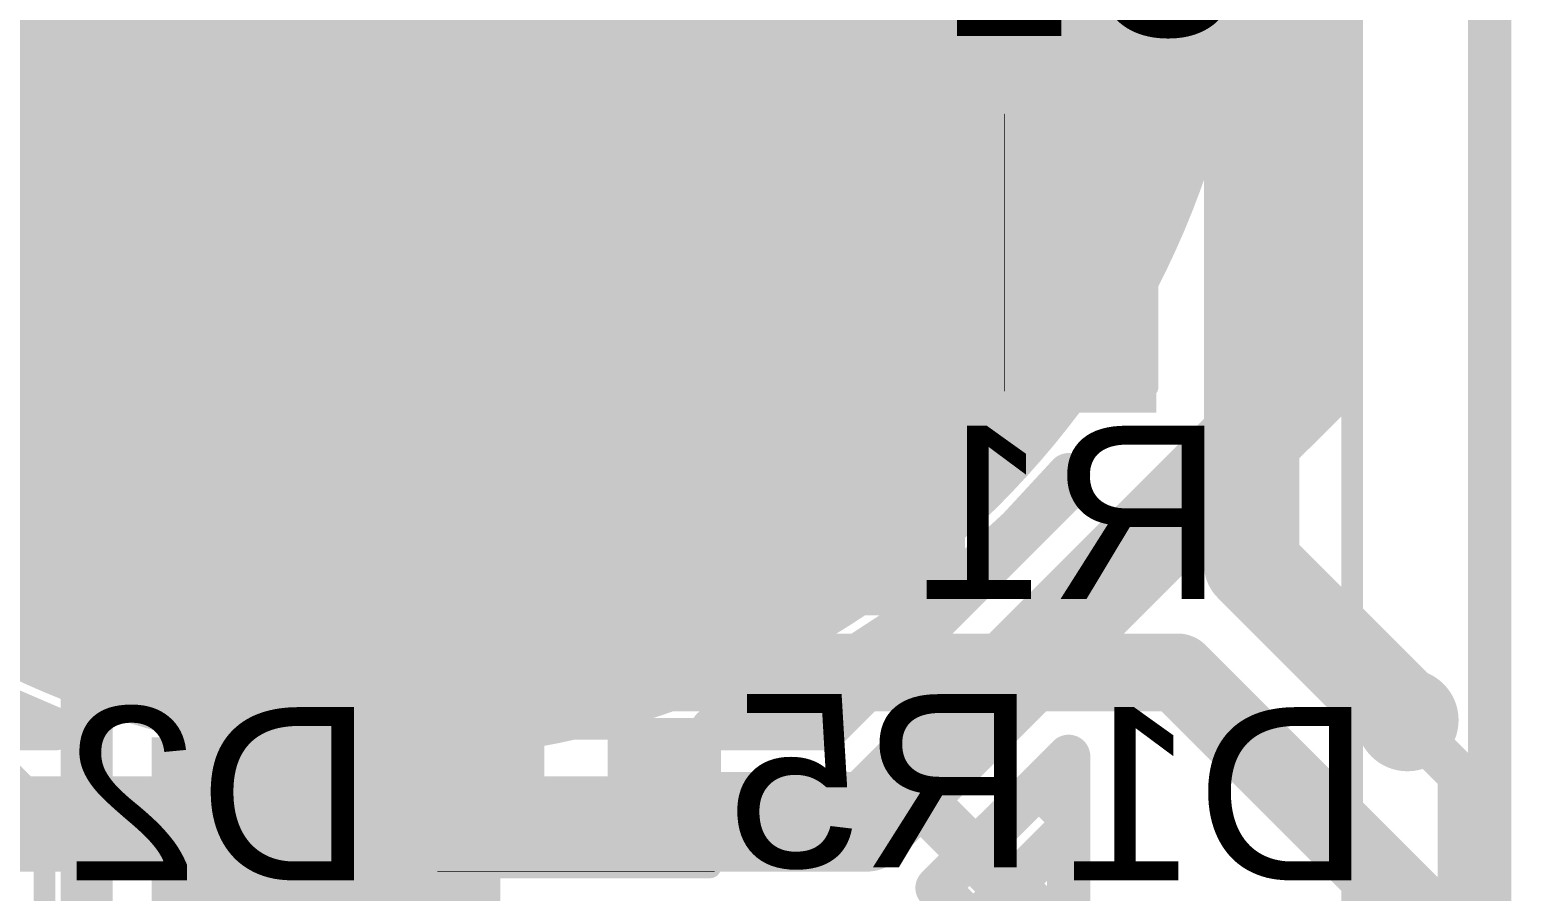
# Model space of a CAD drawing. Header units: millimetres. Extents: x -1.12 to 0.87, y -0.24 to 1.5.
# Drawn here: x -0.2672 to 0.075, y 0.6965 to 0.8955 of the extents above; entities that cross this region are included whole.
import ezdxf

# ---------------------------------------------------------------- set-up
doc = ezdxf.new("R2010")
doc.units = ezdxf.units.MM
doc.header["$MEASUREMENT"] = 0
for name, color, linetype in [('BottomLayer', 5, 'Continuous'), ('BottomOverlay', 54, 'Continuous'), ('BottomPaste', 16, 'Continuous'), ('BottomSolder', 6, 'Continuous'), ('Mechanical2', 216, 'Continuous'), ('TopLayer', 1, 'Continuous'), ('TopOverlay', 2, 'Continuous'), ('TopPaste', 8, 'Continuous'), ('TopSolder', 216, 'Continuous'), ('ViaHoleLayer', 16, 'Continuous')]:
    doc.layers.add(name, color=color, linetype=linetype)
doc.styles.add('Arial', font='', dxfattribs={"height": 0.2})
doc.styles.get('Arial').set_extended_font_data('Arial')

# ---------------------------------------------------------------- blocks, each defined once
blk = doc.blocks.new('TC33X_2_104E__B_22')
at = {"layer": 'BottomLayer'}
for points in [[(-0.02362, 0.02362), (0.02362, 0.02362), (0.02362, -0.02362), (-0.02362, -0.02362)], [(0.05512, 0.02362), (0.10236, 0.02362), (0.10236, -0.02362), (0.05512, -0.02362)], [(0.00787, -0.07087), (0.07087, -0.07087), (0.07087, -0.12992), (0.00787, -0.12992)]]:
    blk.add_hatch(color=5, dxfattribs=at).paths.add_polyline_path(points)
at = {"layer": 'BottomPaste'}
for points in [[(-0.02362, 0.02362), (0.02362, 0.02362), (0.02362, -0.02362), (-0.02362, -0.02362)], [(0.05512, 0.02362), (0.10236, 0.02362), (0.10236, -0.02362), (0.05512, -0.02362)], [(0.00787, -0.07087), (0.07087, -0.07087), (0.07087, -0.12992), (0.00787, -0.12992)]]:
    blk.add_hatch(color=16, dxfattribs=at).paths.add_polyline_path(points)
at = {"layer": 'BottomSolder'}
for points in [[(-0.02762, 0.02762), (0.02762, 0.02762), (0.02762, -0.02762), (-0.02762, -0.02762)], [(0.05112, 0.02762), (0.10636, 0.02762), (0.10636, -0.02762), (0.05112, -0.02762)], [(0.00387, -0.06687), (0.07487, -0.06687), (0.07487, -0.13392), (0.00387, -0.13392)]]:
    blk.add_hatch(color=6, dxfattribs=at).paths.add_polyline_path(points)
at = {"layer": 'BottomOverlay', "const_width": 0.005}
for points in [[(-0.03252, 0.02776), (-0.03252, -0.11231)], [(0.11126, 0.02776), (-0.03252, 0.02776)], [(0.11126, 0.02776), (0.11126, -0.11231)], [(-0.038, 0.005), (-0.043, 0.01)], [(-0.043, 0.01), (-0.043, 0)], [(-0.038, 0.005), (-0.043, 0)], [(-0.02063, -0.1242), (-0.03252, -0.11231)], [(0.11126, -0.11231), (0.09937, -0.1242)], [(-0.00063, -0.1242), (-0.02063, -0.1242)], [(0.09937, -0.1242), (0.07937, -0.1242)]]:
    blk.add_lwpolyline(points, dxfattribs=at)
at = {"layer": 'BottomOverlay', "const_width": 0.0025}
for points in [[(-0.03377, 0.02776, 1), (-0.03127, 0.02776, 1)], [(-0.03377, 0.02776, 1), (-0.03127, 0.02776, 1)], [(0.11001, 0.02776, 1), (0.11251, 0.02776, 1)], [(0.11001, 0.02776, 1), (0.11251, 0.02776, 1)], [(-0.04425, 0.01, 1), (-0.04175, 0.01, 1)], [(-0.04425, 0.01, 1), (-0.04175, 0.01, 1)], [(-0.03925, 0.005, 1), (-0.03675, 0.005, 1)], [(-0.03925, 0.005, 1), (-0.03675, 0.005, 1)], [(-0.04425, 0, 1), (-0.04175, 0, 1)], [(-0.04425, 0, 1), (-0.04175, 0, 1)], [(-0.03377, -0.11231, 1), (-0.03127, -0.11231, 1)], [(-0.03377, -0.11231, 1), (-0.03127, -0.11231, 1)], [(0.11001, -0.11231, 1), (0.11251, -0.11231, 1)], [(0.11001, -0.11231, 1), (0.11251, -0.11231, 1)], [(-0.02188, -0.1242, 1), (-0.01938, -0.1242, 1)], [(-0.02188, -0.1242, 1), (-0.01938, -0.1242, 1)], [(-0.00188, -0.1242, 1), (0.00062, -0.1242, 1)], [(0.07812, -0.1242, 1), (0.08062, -0.1242, 1)], [(0.09812, -0.1242, 1), (0.10062, -0.1242, 1)], [(0.09812, -0.1242, 1), (0.10062, -0.1242, 1)]]:
    blk.add_lwpolyline(points, format="xyb", close=True, dxfattribs=at)
blk = doc.blocks.new('RES_0402_B_26')
at = {"layer": 'BottomLayer'}
for points in [[(-0.0095, 0.0125), (-0.0095, -0.0125), (-0.0275, -0.0125), (-0.0275, 0.0125)], [(0.0275, 0.0125), (0.0275, -0.0125), (0.0095, -0.0125), (0.0095, 0.0125)]]:
    blk.add_hatch(color=5, dxfattribs=at).paths.add_polyline_path(points)
at = {"layer": 'BottomPaste'}
for points in [[(-0.0095, 0.0125), (-0.0095, -0.0125), (-0.0275, -0.0125), (-0.0275, 0.0125)], [(0.0275, 0.0125), (0.0275, -0.0125), (0.0095, -0.0125), (0.0095, 0.0125)]]:
    blk.add_hatch(color=16, dxfattribs=at).paths.add_polyline_path(points)
at = {"layer": 'BottomSolder'}
for points in [[(-0.00733, 0.01467), (-0.00733, -0.01467), (-0.02967, -0.01467), (-0.02967, 0.01467)], [(0.02967, 0.01467), (0.02967, -0.01467), (0.00733, -0.01467), (0.00733, 0.01467)]]:
    blk.add_hatch(color=6, dxfattribs=at).paths.add_polyline_path(points)
at = {"layer": 'BottomOverlay'}
for points, const_width in [([(-0.031, 0.016), (-0.031, -0.016)], 0.005), ([(0.031, 0.016), (-0.031, 0.016)], 0.005), ([(0.031, 0.016), (0.031, -0.016)], 0.005), ([(0.032, 0.017), (-0.032, 0.017)], 0.000127), ([(0.031, -0.016), (-0.031, -0.016)], 0.005)]:
    blk.add_lwpolyline(points, dxfattribs=dict(at, const_width=const_width))
for points, const_width in [([(-0.03225, 0.016, 1), (-0.02975, 0.016, 1)], 0.0025), ([(-0.03225, 0.016, 1), (-0.02975, 0.016, 1)], 0.0025), ([(0.02975, 0.016, 1), (0.03225, 0.016, 1)], 0.0025), ([(0.02975, 0.016, 1), (0.03225, 0.016, 1)], 0.0025), ([(-0.03203, 0.017, 1), (-0.03197, 0.017, 1)], 0.0000635), ([(0.03197, 0.017, 1), (0.03203, 0.017, 1)], 0.0000635), ([(-0.03225, -0.016, 1), (-0.02975, -0.016, 1)], 0.0025), ([(-0.03225, -0.016, 1), (-0.02975, -0.016, 1)], 0.0025), ([(0.02975, -0.016, 1), (0.03225, -0.016, 1)], 0.0025), ([(0.02975, -0.016, 1), (0.03225, -0.016, 1)], 0.0025)]:
    blk.add_lwpolyline(points, format="xyb", close=True, dxfattribs=dict(at, const_width=const_width))
blk = doc.blocks.new('SOIC_8_B_29')
at = {"layer": 'BottomLayer'}
for points in [[(-0.13681, 0.06319), (-0.13681, 0.08681), (-0.07579, 0.08681), (-0.07579, 0.06319)], [(0.07579, 0.06319), (0.07579, 0.08681), (0.13681, 0.08681), (0.13681, 0.06319)], [(-0.13681, 0.01319), (-0.13681, 0.03681), (-0.07579, 0.03681), (-0.07579, 0.01319)], [(0.07579, 0.01319), (0.07579, 0.03681), (0.13681, 0.03681), (0.13681, 0.01319)], [(-0.13681, -0.03681), (-0.13681, -0.01319), (-0.07579, -0.01319), (-0.07579, -0.03681)], [(0.07579, -0.03681), (0.07579, -0.01319), (0.13681, -0.01319), (0.13681, -0.03681)], [(-0.13681, -0.08681), (-0.13681, -0.06319), (-0.07579, -0.06319), (-0.07579, -0.08681)], [(0.07579, -0.08681), (0.07579, -0.06319), (0.13681, -0.06319), (0.13681, -0.08681)]]:
    blk.add_hatch(color=5, dxfattribs=at).paths.add_polyline_path(points)
at = {"layer": 'BottomOverlay'}
blk.add_hatch(color=54, dxfattribs=at).paths.add_polyline_path([(-0.072, -0.088), (-0.059, -0.088), (-0.059, -0.062), (-0.072, -0.062)])
at = {"layer": 'BottomPaste'}
for points in [[(-0.13681, 0.06319), (-0.13681, 0.08681), (-0.07579, 0.08681), (-0.07579, 0.06319)], [(0.07579, 0.06319), (0.07579, 0.08681), (0.13681, 0.08681), (0.13681, 0.06319)], [(-0.13681, 0.01319), (-0.13681, 0.03681), (-0.07579, 0.03681), (-0.07579, 0.01319)], [(0.07579, 0.01319), (0.07579, 0.03681), (0.13681, 0.03681), (0.13681, 0.01319)], [(-0.13681, -0.03681), (-0.13681, -0.01319), (-0.07579, -0.01319), (-0.07579, -0.03681)], [(0.07579, -0.03681), (0.07579, -0.01319), (0.13681, -0.01319), (0.13681, -0.03681)], [(-0.13681, -0.08681), (-0.13681, -0.06319), (-0.07579, -0.06319), (-0.07579, -0.08681)], [(0.07579, -0.08681), (0.07579, -0.06319), (0.13681, -0.06319), (0.13681, -0.08681)]]:
    blk.add_hatch(color=16, dxfattribs=at).paths.add_polyline_path(points)
at = {"layer": 'BottomSolder'}
for points in [[(-0.14081, 0.05919), (-0.14081, 0.09081), (-0.07179, 0.09081), (-0.07179, 0.05919)], [(0.07179, 0.05919), (0.07179, 0.09081), (0.14081, 0.09081), (0.14081, 0.05919)], [(-0.14081, 0.00919), (-0.14081, 0.04081), (-0.07179, 0.04081), (-0.07179, 0.00919)], [(0.07179, 0.00919), (0.07179, 0.04081), (0.14081, 0.04081), (0.14081, 0.00919)], [(-0.14081, -0.04081), (-0.14081, -0.00919), (-0.07179, -0.00919), (-0.07179, -0.04081)], [(0.07179, -0.04081), (0.07179, -0.00919), (0.14081, -0.00919), (0.14081, -0.04081)], [(-0.14081, -0.09081), (-0.14081, -0.05919), (-0.07179, -0.05919), (-0.07179, -0.09081)], [(0.07179, -0.09081), (0.07179, -0.05919), (0.14081, -0.05919), (0.14081, -0.09081)]]:
    blk.add_hatch(color=6, dxfattribs=at).paths.add_polyline_path(points)
at = {"layer": 'BottomOverlay', "const_width": 0.005}
for points in [[(0.07837, 0.098), (-0.07837, 0.098)], [(-0.07837, 0.098), (-0.07837, 0.091)], [(0.07837, 0.098), (0.07837, 0.091)], [(-0.148, -0.07), (-0.148, -0.08)], [(-0.143, -0.075), (-0.148, -0.07)], [(-0.143, -0.075), (-0.148, -0.08)], [(-0.07837, -0.091), (-0.07837, -0.098)], [(0.07837, -0.091), (0.07837, -0.098)], [(0.07837, -0.098), (-0.07837, -0.098)]]:
    blk.add_lwpolyline(points, dxfattribs=at)
at = {"layer": 'BottomOverlay', "const_width": 0.0025}
for points in [[(-0.07962, 0.098, 1), (-0.07712, 0.098, 1)], [(-0.07962, 0.098, 1), (-0.07712, 0.098, 1)], [(0.07712, 0.098, 1), (0.07962, 0.098, 1)], [(0.07712, 0.098, 1), (0.07962, 0.098, 1)], [(-0.07962, 0.091, 1), (-0.07712, 0.091, 1)], [(0.07712, 0.091, 1), (0.07962, 0.091, 1)], [(-0.14925, -0.07, 1), (-0.14675, -0.07, 1)], [(-0.14925, -0.07, 1), (-0.14675, -0.07, 1)], [(-0.14425, -0.075, 1), (-0.14175, -0.075, 1)], [(-0.14425, -0.075, 1), (-0.14175, -0.075, 1)], [(-0.14925, -0.08, 1), (-0.14675, -0.08, 1)], [(-0.14925, -0.08, 1), (-0.14675, -0.08, 1)], [(-0.07962, -0.091, 1), (-0.07712, -0.091, 1)], [(0.07712, -0.091, 1), (0.07962, -0.091, 1)], [(-0.07962, -0.098, 1), (-0.07712, -0.098, 1)], [(-0.07962, -0.098, 1), (-0.07712, -0.098, 1)], [(0.07712, -0.098, 1), (0.07962, -0.098, 1)], [(0.07712, -0.098, 1), (0.07962, -0.098, 1)]]:
    blk.add_lwpolyline(points, format="xyb", close=True, dxfattribs=at)
blk = doc.blocks.new('RES_0402_B_32')
at = {"layer": 'BottomLayer'}
for points in [[(-0.0095, 0.0125), (-0.0095, -0.0125), (-0.0275, -0.0125), (-0.0275, 0.0125)], [(0.0275, 0.0125), (0.0275, -0.0125), (0.0095, -0.0125), (0.0095, 0.0125)]]:
    blk.add_hatch(color=5, dxfattribs=at).paths.add_polyline_path(points)
at = {"layer": 'BottomPaste'}
for points in [[(-0.0095, 0.0125), (-0.0095, -0.0125), (-0.0275, -0.0125), (-0.0275, 0.0125)], [(0.0275, 0.0125), (0.0275, -0.0125), (0.0095, -0.0125), (0.0095, 0.0125)]]:
    blk.add_hatch(color=16, dxfattribs=at).paths.add_polyline_path(points)
at = {"layer": 'BottomSolder'}
for points in [[(-0.00733, 0.01467), (-0.00733, -0.01467), (-0.02967, -0.01467), (-0.02967, 0.01467)], [(0.02967, 0.01467), (0.02967, -0.01467), (0.00733, -0.01467), (0.00733, 0.01467)]]:
    blk.add_hatch(color=6, dxfattribs=at).paths.add_polyline_path(points)
at = {"layer": 'BottomOverlay'}
for points, const_width in [([(-0.031, 0.016), (-0.031, -0.016)], 0.005), ([(-0.031, 0.016), (0.031, 0.016)], 0.005), ([(0.031, 0.016), (0.031, -0.016)], 0.005), ([(-0.032, 0.017), (0.032, 0.017)], 0.000127), ([(-0.031, -0.016), (0.031, -0.016)], 0.005)]:
    blk.add_lwpolyline(points, dxfattribs=dict(at, const_width=const_width))
for points, const_width in [([(-0.03225, 0.016, 1), (-0.02975, 0.016, 1)], 0.0025), ([(-0.03225, 0.016, 1), (-0.02975, 0.016, 1)], 0.0025), ([(0.02975, 0.016, 1), (0.03225, 0.016, 1)], 0.0025), ([(0.02975, 0.016, 1), (0.03225, 0.016, 1)], 0.0025), ([(-0.03203, 0.017, 1), (-0.03197, 0.017, 1)], 0.0000635), ([(0.03197, 0.017, 1), (0.03203, 0.017, 1)], 0.0000635), ([(-0.03225, -0.016, 1), (-0.02975, -0.016, 1)], 0.0025), ([(-0.03225, -0.016, 1), (-0.02975, -0.016, 1)], 0.0025), ([(0.02975, -0.016, 1), (0.03225, -0.016, 1)], 0.0025), ([(0.02975, -0.016, 1), (0.03225, -0.016, 1)], 0.0025)]:
    blk.add_lwpolyline(points, format="xyb", close=True, dxfattribs=dict(at, const_width=const_width))
blk = doc.blocks.new('SEMG_SENSOR_33')
at = {"layer": 'TopLayer'}
h = blk.add_hatch(color=1, dxfattribs=at)
edge = h.paths.add_edge_path()
edge.add_arc((0, 0.3932), 0.19685, 0, 360)
at = {"layer": 'TopPaste'}
h = blk.add_hatch(color=8, dxfattribs=at)
edge = h.paths.add_edge_path()
edge.add_arc((0, 0.3932), 0.19685, 0, 360)
at = {"layer": 'TopSolder'}
h = blk.add_hatch(color=216, dxfattribs=at)
edge = h.paths.add_edge_path()
edge.add_arc((0, 0.3932), 0.20085, 0, 360)
at = {"layer": 'TopOverlay', "const_width": 0.005}
blk.add_lwpolyline([(0.22375, -0.43172), (0.22375, 0.43172)], dxfattribs=at)

msp = doc.modelspace()

# ---------------------------------------------------------------- hatches: boundary and pattern name
at = {"layer": 'BottomLayer'}
for points in [[(-0.11898, 0.852), (-0.006, 0.852), (-0.006, 0.888), (-0.11898, 0.888)], [(-0.403, 0.803), (-0.266, 0.803), (-0.266, 0.844), (-0.403, 0.844)], [(-0.11898, 0.807), (-0.007, 0.807), (-0.007, 0.838), (-0.11898, 0.838)], [(-0.384, 0.762), (-0.247, 0.762), (-0.247, 0.795), (-0.384, 0.795)], [(-0.239, 0.705), (-0.151, 0.705), (-0.151, 0.732), (-0.239, 0.732)], [(-0.239, 0.646), (-0.159, 0.646), (-0.159, 0.732), (-0.239, 0.732)]]:
    msp.add_hatch(color=5, dxfattribs=at).paths.add_polyline_path(points)
h = msp.add_hatch(color=5, dxfattribs=at)
edge = h.paths.add_edge_path()
edge.add_arc((-0.11567, 0.776), 0.01181, 0, 360)
h = msp.add_hatch(color=5, dxfattribs=at)
edge = h.paths.add_edge_path()
edge.add_arc((0.051, 0.736), 0.01181, 0, 360)
at = {"layer": 'TopLayer'}
h = msp.add_hatch(color=1, dxfattribs=at)
edge = h.paths.add_edge_path()
edge.add_arc((-0.11567, 0.776), 0.01181, 0, 360)
h = msp.add_hatch(color=1, dxfattribs=at)
edge = h.paths.add_edge_path()
edge.add_arc((0.051, 0.736), 0.01181, 0, 360)
at = {"layer": 'ViaHoleLayer'}
h = msp.add_hatch(color=16, dxfattribs=at)
edge = h.paths.add_edge_path()
edge.add_arc((-0.11567, 0.776), 0.00591, 0, 360)
h = msp.add_hatch(color=16, dxfattribs=at)
edge = h.paths.add_edge_path()
edge.add_arc((0.051, 0.736), 0.00591, 0, 360)

# ---------------------------------------------------------------- linework, layer by layer
at = {"layer": 'BottomLayer'}
for points, const_width in [([(-0.156, 0.863), (-0.156, 1.082)], 0.018), ([(0.015, 0.772), (0.015, 0.91311)], 0.022), ([(-0.29828, 0.876), (-0.173, 0.876)], 0.018), ([(-0.173, 0.876), (-0.16, 0.863)], 0.018), ([(-0.156, 0.777), (-0.156, 0.863)], 0.018), ([(-0.25677, 0.856), (-0.18128, 0.856)], 0.01), ([(-0.25421, 0.856), (-0.176, 0.77779)], 0.01), ([(-0.25305, 0.85281), (-0.24987, 0.856)], 0.01), ([(-0.25277, 0.82481), (-0.22158, 0.856)], 0.01), ([(-0.2433, 0.806), (-0.1933, 0.856)], 0.01), ([(-0.22593, 0.856), (-0.176, 0.80607)], 0.01), ([(-0.19764, 0.856), (-0.176, 0.83436)], 0.01), ([(-0.18128, 0.856), (-0.176, 0.85072)], 0.01), ([(-0.25277, 0.806), (-0.25277, 0.85281)], 0.01), ([(-0.176, 0.777), (-0.176, 0.85072)], 0.01), ([(-0.236, 0.78501), (-0.176, 0.84501)], 0.01), ([(-0.29828, 0.826), (-0.25777, 0.826)], 0.01), ([(-0.25277, 0.82627), (-0.1695, 0.743)], 0.01), ([(-0.236, 0.75673), (-0.176, 0.81673)], 0.01), ([(-0.25277, 0.806), (-0.236, 0.806)], 0.01), ([(-0.236, 0.751), (-0.236, 0.806)], 0.01), ([(-0.22144, 0.743), (-0.176, 0.78844)], 0.01), ([(-0.11567, 0.776), (-0.08568, 0.776)], 0.022), ([(-0.236, 0.78122), (-0.19778, 0.743)], 0.01), ([(-0.156, 0.777), (-0.126, 0.747)], 0.018), ([(0.015, 0.772), (0.051, 0.736)], 0.022), ([(-0.25398, 0.542), (-0.25398, 0.768)], 0.012), ([(-0.19316, 0.743), (-0.17163, 0.76453)], 0.01), ([(-0.17011, 0.76283), (-0.15028, 0.743)], 0.01), ([(-0.236, 0.75294), (-0.22606, 0.743)], 0.01), ([(-0.23698, 0.743), (-0.23698, 0.751)], 0.01), ([(-0.16488, 0.743), (-0.15758, 0.7503)], 0.01), ([(-0.126, 0.747), (-0.002, 0.747)], 0.018), ([(-0.002, 0.747), (0.052, 0.693)], 0.018), ([(-0.23698, 0.743), (-0.15028, 0.743)], 0.01), ([(-0.23698, 0.743), (-0.15028, 0.743)], 0.01), ([(-0.1645, 0.432), (-0.1645, 0.716)], 0.012), ([(-0.1225, 0.718), (-0.06198, 0.718)], 0.012), ([(-0.06198, 0.718), (-0.03098, 0.687)], 0.012), ([(0.052, 0.61504), (0.052, 0.693)], 0.018)]:
    msp.add_lwpolyline(points, dxfattribs=dict(at, const_width=const_width))
for points, const_width in [([(-0.1775, 0.876, 1), (-0.1685, 0.876, 1)], 0.009), ([(-0.1775, 0.876, 1), (-0.1685, 0.876, 1)], 0.009), ([(-0.1645, 0.863, 1), (-0.1555, 0.863, 1)], 0.009), ([(-0.1605, 0.863, 1), (-0.1515, 0.863, 1)], 0.009), ([(-0.1605, 0.863, 1), (-0.1515, 0.863, 1)], 0.009), ([(-0.25927, 0.856, 1), (-0.25427, 0.856, 1)], 0.005), ([(-0.25671, 0.856, 1), (-0.25171, 0.856, 1)], 0.005), ([(-0.25237, 0.856, 1), (-0.24737, 0.856, 1)], 0.005), ([(-0.22843, 0.856, 1), (-0.22343, 0.856, 1)], 0.005), ([(-0.22408, 0.856, 1), (-0.21908, 0.856, 1)], 0.005), ([(-0.20014, 0.856, 1), (-0.19514, 0.856, 1)], 0.005), ([(-0.1958, 0.856, 1), (-0.1908, 0.856, 1)], 0.005), ([(-0.18378, 0.856, 1), (-0.17878, 0.856, 1)], 0.005), ([(-0.18378, 0.856, 1), (-0.17878, 0.856, 1)], 0.005), ([(-0.25555, 0.85281, 1), (-0.25055, 0.85281, 1)], 0.005), ([(-0.25527, 0.85281, 1), (-0.25027, 0.85281, 1)], 0.005), ([(-0.1785, 0.85072, 1), (-0.1735, 0.85072, 1)], 0.005), ([(-0.1785, 0.85072, 1), (-0.1735, 0.85072, 1)], 0.005), ([(-0.1785, 0.84501, 1), (-0.1735, 0.84501, 1)], 0.005), ([(-0.1785, 0.83436, 1), (-0.1735, 0.83436, 1)], 0.005), ([(-0.26027, 0.826, 1), (-0.25527, 0.826, 1)], 0.005), ([(-0.25527, 0.82627, 1), (-0.25027, 0.82627, 1)], 0.005), ([(-0.25527, 0.82481, 1), (-0.25027, 0.82481, 1)], 0.005), ([(-0.1785, 0.81673, 1), (-0.1735, 0.81673, 1)], 0.005), ([(-0.25527, 0.806, 1), (-0.25027, 0.806, 1)], 0.005), ([(-0.25527, 0.806, 1), (-0.25027, 0.806, 1)], 0.005), ([(-0.2458, 0.806, 1), (-0.2408, 0.806, 1)], 0.005), ([(-0.2385, 0.806, 1), (-0.2335, 0.806, 1)], 0.005), ([(-0.2385, 0.806, 1), (-0.2335, 0.806, 1)], 0.005), ([(-0.1785, 0.80607, 1), (-0.1735, 0.80607, 1)], 0.005), ([(-0.1785, 0.78844, 1), (-0.1735, 0.78844, 1)], 0.005), ([(-0.2385, 0.78501, 1), (-0.2335, 0.78501, 1)], 0.005), ([(-0.12117, 0.776, 1), (-0.11017, 0.776, 1)], 0.011), ([(-0.09118, 0.776, 1), (-0.08018, 0.776, 1)], 0.011), ([(-0.2385, 0.78122, 1), (-0.2335, 0.78122, 1)], 0.005), ([(-0.1605, 0.777, 1), (-0.1515, 0.777, 1)], 0.009), ([(-0.1605, 0.777, 1), (-0.1515, 0.777, 1)], 0.009), ([(-0.1785, 0.77779, 1), (-0.1735, 0.77779, 1)], 0.005), ([(-0.1785, 0.777, 1), (-0.1735, 0.777, 1)], 0.005), ([(-0.1785, 0.777, 1), (-0.1735, 0.777, 1)], 0.005), ([(-0.1785, 0.777, 1), (-0.1735, 0.777, 1)], 0.005), ([(0.0095, 0.772, 1), (0.0205, 0.772, 1)], 0.011), ([(0.0095, 0.772, 1), (0.0205, 0.772, 1)], 0.011), ([(-0.25698, 0.768, 1), (-0.25098, 0.768, 1)], 0.006), ([(-0.17413, 0.76453, 1), (-0.16913, 0.76453, 1)], 0.005), ([(-0.17264, 0.76286, 1), (-0.16764, 0.76286, 1)], 0.005), ([(-0.17261, 0.76283, 1), (-0.16761, 0.76283, 1)], 0.005), ([(-0.17261, 0.76283, 1), (-0.16761, 0.76283, 1)], 0.005), ([(-0.2385, 0.75673, 1), (-0.2335, 0.75673, 1)], 0.005), ([(-0.2385, 0.75294, 1), (-0.2335, 0.75294, 1)], 0.005), ([(-0.23948, 0.751, 1), (-0.23448, 0.751, 1)], 0.005), ([(-0.2385, 0.751, 1), (-0.2335, 0.751, 1)], 0.005), ([(-0.16008, 0.7503, 1), (-0.15508, 0.7503, 1)], 0.005), ([(-0.1305, 0.747, 1), (-0.1215, 0.747, 1)], 0.009), ([(-0.1305, 0.747, 1), (-0.1215, 0.747, 1)], 0.009), ([(-0.0065, 0.747, 1), (0.0025, 0.747, 1)], 0.009), ([(-0.0065, 0.747, 1), (0.0025, 0.747, 1)], 0.009), ([(-0.23948, 0.743, 1), (-0.23448, 0.743, 1)], 0.005), ([(-0.23948, 0.743, 1), (-0.23448, 0.743, 1)], 0.005), ([(-0.23948, 0.743, 1), (-0.23448, 0.743, 1)], 0.005), ([(-0.22856, 0.743, 1), (-0.22356, 0.743, 1)], 0.005), ([(-0.22394, 0.743, 1), (-0.21894, 0.743, 1)], 0.005), ([(-0.20028, 0.743, 1), (-0.19528, 0.743, 1)], 0.005), ([(-0.19566, 0.743, 1), (-0.19066, 0.743, 1)], 0.005), ([(-0.172, 0.743, 1), (-0.167, 0.743, 1)], 0.005), ([(-0.16738, 0.743, 1), (-0.16238, 0.743, 1)], 0.005), ([(-0.15278, 0.743, 1), (-0.14778, 0.743, 1)], 0.005), ([(-0.15278, 0.743, 1), (-0.14778, 0.743, 1)], 0.005), ([(-0.15278, 0.743, 1), (-0.14778, 0.743, 1)], 0.005), ([(0.0455, 0.736, 1), (0.0565, 0.736, 1)], 0.011), ([(-0.1675, 0.716, 1), (-0.1615, 0.716, 1)], 0.006), ([(-0.1255, 0.718, 1), (-0.1195, 0.718, 1)], 0.006), ([(-0.06498, 0.718, 1), (-0.05898, 0.718, 1)], 0.006), ([(-0.06498, 0.718, 1), (-0.05898, 0.718, 1)], 0.006), ([(0.0475, 0.693, 1), (0.0565, 0.693, 1)], 0.009), ([(0.0475, 0.693, 1), (0.0565, 0.693, 1)], 0.009)]:
    msp.add_lwpolyline(points, format="xyb", close=True, dxfattribs=dict(at, const_width=const_width))
at = {"layer": 'BottomLayer', "const_width": 0.01}
for points in [[(-0.17011, 0.76283, -0.199496), (-0.176, 0.777)], [(-0.17014, 0.76286, -0.198912), (-0.176, 0.777)]]:
    msp.add_lwpolyline(points, format="xyb", dxfattribs=at)
at = {"layer": 'Mechanical2', "const_width": 0.01}
msp.add_lwpolyline([(0.07, 0.10427), (0.07, 0.965)], dxfattribs=at)
at = {"layer": 'TopLayer'}
for points, const_width in [([(0.028, 0.814), (0.028, 1.028)], 0.022), ([(-0.18525, 0.83927), (-0.18525, 0.92783)], 0.022), ([(-0.18525, 0.83927), (-0.18498, 0.839)], 0.022), ([(-0.074, 0.712), (0.028, 0.814)], 0.022), ([(-0.08311, 0.734), (-0.02724, 0.78987)], 0.01), ([(-0.08902, 0.734), (-0.06474, 0.75828)], 0.01), ([(-0.06881, 0.75545), (-0.06524, 0.75188)], 0.01), ([(-0.0864, 0.74475), (-0.07938, 0.73773)], 0.01), ([(0.051, 0.73533), (0.051, 0.736)], 0.01), ([(0.051, 0.73533), (0.063, 0.72333)], 0.01), ([(-0.27939, 0.734), (-0.26148, 0.734)], 0.01), ([(-0.1095, 0.734), (-0.08311, 0.734)], 0.01), ([(-0.05763, 0.69726), (-0.02724, 0.72764)], 0.01), ([(-0.02724, 0.66687), (-0.02724, 0.72764)], 0.01), ([(-0.03412, 0.72076), (-0.02724, 0.71389)], 0.01), ([(0.063, 0.23), (0.063, 0.72333)], 0.01), ([(-0.2885, 0.712), (-0.074, 0.712)], 0.022), ([(-0.04927, 0.6889), (-0.02724, 0.71093)], 0.01), ([(-0.04827, 0.70662), (-0.02724, 0.6856)], 0.01), ([(-0.05763, 0.69726), (-0.02724, 0.66687)], 0.01)]:
    msp.add_lwpolyline(points, dxfattribs=dict(at, const_width=const_width))
for points, const_width in [([(-0.19075, 0.83927, 1), (-0.17975, 0.83927, 1)], 0.011), ([(-0.19075, 0.83927, 1), (-0.17975, 0.83927, 1)], 0.011), ([(-0.19048, 0.839, 1), (-0.17948, 0.839, 1)], 0.011), ([(0.0225, 0.814, 1), (0.0335, 0.814, 1)], 0.011), ([(0.0225, 0.814, 1), (0.0335, 0.814, 1)], 0.011), ([(-0.02974, 0.7927, 1), (-0.02474, 0.7927, 1)], 0.005), ([(-0.02974, 0.78987, 1), (-0.02474, 0.78987, 1)], 0.005), ([(-0.06724, 0.75828, 1), (-0.06224, 0.75828, 1)], 0.005), ([(-0.07131, 0.75545, 1), (-0.06631, 0.75545, 1)], 0.005), ([(-0.06774, 0.75188, 1), (-0.06274, 0.75188, 1)], 0.005), ([(-0.0889, 0.74475, 1), (-0.0839, 0.74475, 1)], 0.005), ([(-0.08188, 0.73773, 1), (-0.07688, 0.73773, 1)], 0.005), ([(0.0485, 0.736, 1), (0.0535, 0.736, 1)], 0.005), ([(0.0485, 0.73533, 1), (0.0535, 0.73533, 1)], 0.005), ([(0.0485, 0.73533, 1), (0.0535, 0.73533, 1)], 0.005), ([(-0.26398, 0.734, 1), (-0.25898, 0.734, 1)], 0.005), ([(-0.26398, 0.734, 1), (-0.25898, 0.734, 1)], 0.005), ([(-0.112, 0.734, 1), (-0.107, 0.734, 1)], 0.005), ([(-0.112, 0.734, 1), (-0.107, 0.734, 1)], 0.005), ([(-0.09152, 0.734, 1), (-0.08652, 0.734, 1)], 0.005), ([(-0.08561, 0.734, 1), (-0.08061, 0.734, 1)], 0.005), ([(-0.08561, 0.734, 1), (-0.08061, 0.734, 1)], 0.005), ([(-0.02974, 0.72764, 1), (-0.02474, 0.72764, 1)], 0.005), ([(-0.02974, 0.72764, 1), (-0.02474, 0.72764, 1)], 0.005), ([(-0.03662, 0.72076, 1), (-0.03162, 0.72076, 1)], 0.005), ([(0.0605, 0.72333, 1), (0.0655, 0.72333, 1)], 0.005), ([(0.0605, 0.72333, 1), (0.0655, 0.72333, 1)], 0.005), ([(-0.0795, 0.712, 1), (-0.0685, 0.712, 1)], 0.011), ([(-0.0795, 0.712, 1), (-0.0685, 0.712, 1)], 0.011), ([(-0.02974, 0.71389, 1), (-0.02474, 0.71389, 1)], 0.005), ([(-0.02974, 0.71093, 1), (-0.02474, 0.71093, 1)], 0.005), ([(-0.05077, 0.70662, 1), (-0.04577, 0.70662, 1)], 0.005), ([(-0.06013, 0.69726, 1), (-0.05513, 0.69726, 1)], 0.005), ([(-0.06013, 0.69726, 1), (-0.05513, 0.69726, 1)], 0.005)]:
    msp.add_lwpolyline(points, format="xyb", close=True, dxfattribs=dict(at, const_width=const_width))
at = {"layer": 'TopLayer', "const_width": 0.01}
for points in [[(-0.02724, 0.7927, -0.123396), (-0.1095, 0.734)], [(-0.26148, 0.734, -0.049813), (-0.29824, 0.75285)]]:
    msp.add_lwpolyline(points, format="xyb", dxfattribs=at)

# ---------------------------------------------------------------- block references
msp.add_blockref('SEMG_SENSOR_33', (-0.18549, 0.53427))
for name, p, rotation in [('SOIC_8_B_29', (-0.19198, 0.851), 180), ('RES_0402_B_32', (-0.025, 0.844), 90), ('TC33X_2_104E__B_22', (-0.29626, 0.604), 180), ('RES_0402_B_26', (-0.141, 0.718), 180)]:
    msp.add_blockref(name, p, dxfattribs=dict(rotation=rotation))

# ---------------------------------------------------------------- texts
at = {"layer": 'BottomOverlay', "style": 'Arial', "text_generation_flag": 2}
for s, p in [('U1', (0.01568, 0.89401)), ('R1', (0.00866, 0.76401)), ('D2', (-0.18768, 0.69901)), ('R5', (-0.03468, 0.70201)), ('D1', (0.04266, 0.69901))]:
    msp.add_text(s, height=0.04, dxfattribs=at).set_placement(p)

doc.saveas('drawing.dxf')
